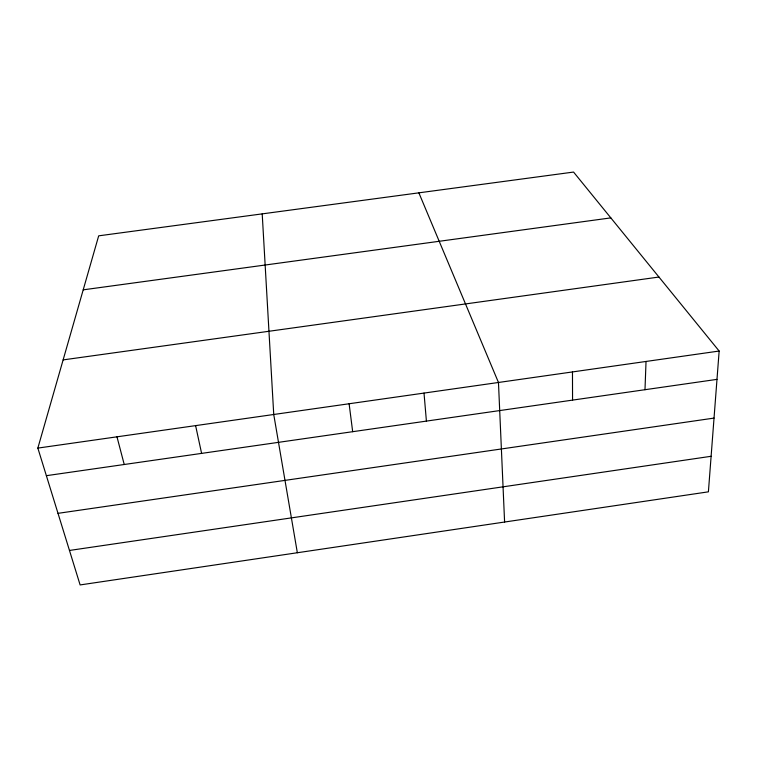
<?xml version="1.0" encoding="UTF-8"?>
<svg xmlns="http://www.w3.org/2000/svg" width="757" height="757" viewBox="0 0 757 757"><rect width="100%" height="100%" fill="white"/><g stroke="black" fill="none" stroke-linecap="round" stroke-linejoin="round"><path stroke-width="1.14" d="M644.992 389.713L646.033 361.449M719.15 351.04L708.401 491.832L80.119 584.934L37.85 448.097L98.684 235.834L573.56 172.066L719.15 351.04L37.85 448.097M69.464 550.453L711.116 456.291M58.005 513.341L714.031 418.091M46.376 475.68L716.983 379.371M63.124 359.897L658.959 277.034M83.213 289.836L610.833 217.884M418.867 192.836L498.466 382.474L504.597 522.037M116.975 436.817L124.233 464.505M195.609 425.614L201.599 453.386M297.35 552.752L273.741 414.486L262.206 213.871M349.109 403.755L352.677 431.698M424.015 393.082L426.409 421.1M572.472 371.933L572.557 400.112"/></g></svg>
